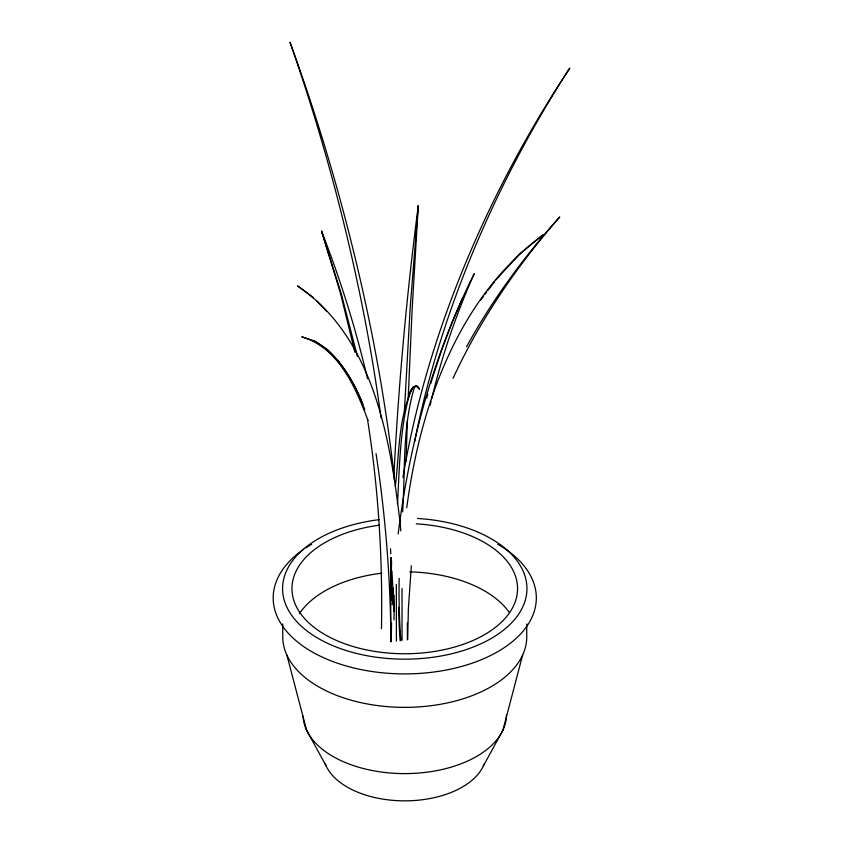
<?xml version="1.0" encoding="UTF-8"?>
<svg xmlns="http://www.w3.org/2000/svg" width="843" height="843" viewBox="0 0 843 843"><rect width="100%" height="100%" fill="white"/><g stroke="black" fill="none" stroke-linecap="round" stroke-linejoin="round"><path stroke-width="1.26" d="M390.741 597.139L391.31 562.639M402.638 511.954C405.335 470.489 402.237 427.243 414.503 387.158L416.927 385.873L419.424 388.96L416.073 386.031L412.712 387.464C398.065 417.886 399.424 453.429 395.304 486.337M407.685 639.721L408.381 608.646L411.342 565.779M406.063 461.068L407.338 420.847M391.584 560.932L390.741 600.522L390.878 557.613M391.552 623.24L391.226 641.46M392.216 604.947L393.217 588.045M408.16 398.728L412.143 309.107L418.276 205.692C406.589 295.45 398.465 385.673 393.86 476.074M397.464 503.872C399.635 466.874 399.666 429.055 409.824 393.154C410.267 388.739 416.305 382.574 419.424 388.96M404.398 411.3L410.162 307.969L418.276 205.692M364.766 409.55C356.452 387.232 344.671 365.662 327.01 349.36L314.565 341.004L301.773 336.842C338.749 347.695 355.567 387.432 368.033 420.457M398.181 533.935C409.382 443.913 433.376 354.956 474.23 273.733C456.211 313.986 441.922 355.915 431.711 398.813M406.737 507.771C420.288 405.947 457.496 298.148 543.092 234.839L520.173 253.522L495.937 279.813M430.151 405.167L431.089 401.363M522.597 655.159L502.955 730.101L483.313 766.045M426.716 397.959L427.78 394.25M430.973 383.101L432.037 379.392M432.396 378.149L441.5 350.551L451.521 323.912L462.438 298.274M453.07 378.275C480.194 319.497 517.138 265.587 559.741 216.967C524.083 256.651 492.27 299.897 466.579 346.705M409.824 393.154L412.891 387.411L416.115 385.999M480.521 300.266L483.608 296.178M485.146 294.133L486.685 292.089M488.223 290.034L494.388 281.857M314.565 341.015C338.412 354.492 352.785 379.403 362.89 404.029M313.322 297.642L297.495 285.893C374.176 337.706 390.425 439.456 400.288 524.673A772.378 331.889 -70.3 0 1 400.804 530.932M327.01 349.287L338.875 361.721M316.968 301.141L326.441 311.088M326.199 766.045L306.557 730.101L286.915 655.159M354.882 352.216L340.477 293.216L321.531 231.151C340.33 279.202 355.799 328.559 367.527 378.813M321.531 231.151L341.341 294.017L357.421 356.441M367.559 419.814L367.98 422.332C378.602 490.573 382.743 559.71 381.457 628.73M376.031 453.66C384.787 510.763 389.666 568.445 390.741 626.201M391.932 571.08L394.05 611.512M391.12 557.56L391.31 565.569M390.551 548.782L390.741 553.83M407.359 622.882L407.39 639.7M396.326 584.336L396.4 641.154M402.016 588.562L402.058 640.28M526.749 623.936L526.749 636.929A121.993 70.433 0 0 1 404.756 707.361A121.993 70.433 0 0 1 282.753 636.929L282.753 623.936M390.741 593.757L390.741 642.029M416.273 523.84A112.793 65.122 0 0 1 502.871 620.754A112.793 65.122 0 0 1 314.376 627.592A112.793 65.122 0 0 1 379.266 525.189M484.303 763.674A81.328 46.955 0 0 1 404.756 800.85A81.328 46.955 0 0 1 325.208 763.674M506.422 714.906A101.666 58.694 0 0 1 405.852 773.6A101.666 58.694 0 0 1 303.111 716.171M497.781 544.23A131.561 75.954 0 0 1 500.573 649.995A131.561 75.954 0 0 1 317.558 654.821A131.561 75.954 0 0 1 303.617 549.362M305.861 547.845A131.561 75.954 0 0 1 311.72 544.23M417.506 518.466A122.182 70.538 0 0 1 510.584 623.883A122.182 70.538 0 0 1 305.925 630.1A122.182 70.538 0 0 1 379.318 519.636M299.444 613.599A112.793 65.122 0 0 1 381.774 573.177M409.856 571.87A112.793 65.122 0 0 1 509.341 612.534M400.899 640.427A688.331 408.855 -60 0 1 399.182 578.319M414.587 441.774A688.331 408.855 -60 0 1 569.815 68.093A688.331 405.43 -59 0 0 402.965 477.454M400.151 640.796A579.331 428.623 -41.9 0 1 398.76 607.276M380.509 413.945A688.331 238.685 74.8 0 0 289.95 42.15A688.331 235.871 73.9 0 1 394.64 480.826M380.688 415.241A688.331 238.685 74.8 0 1 381.036 417.843M394.166 595.179A688.331 238.685 74.8 0 1 394.008 619.89"/></g></svg>
